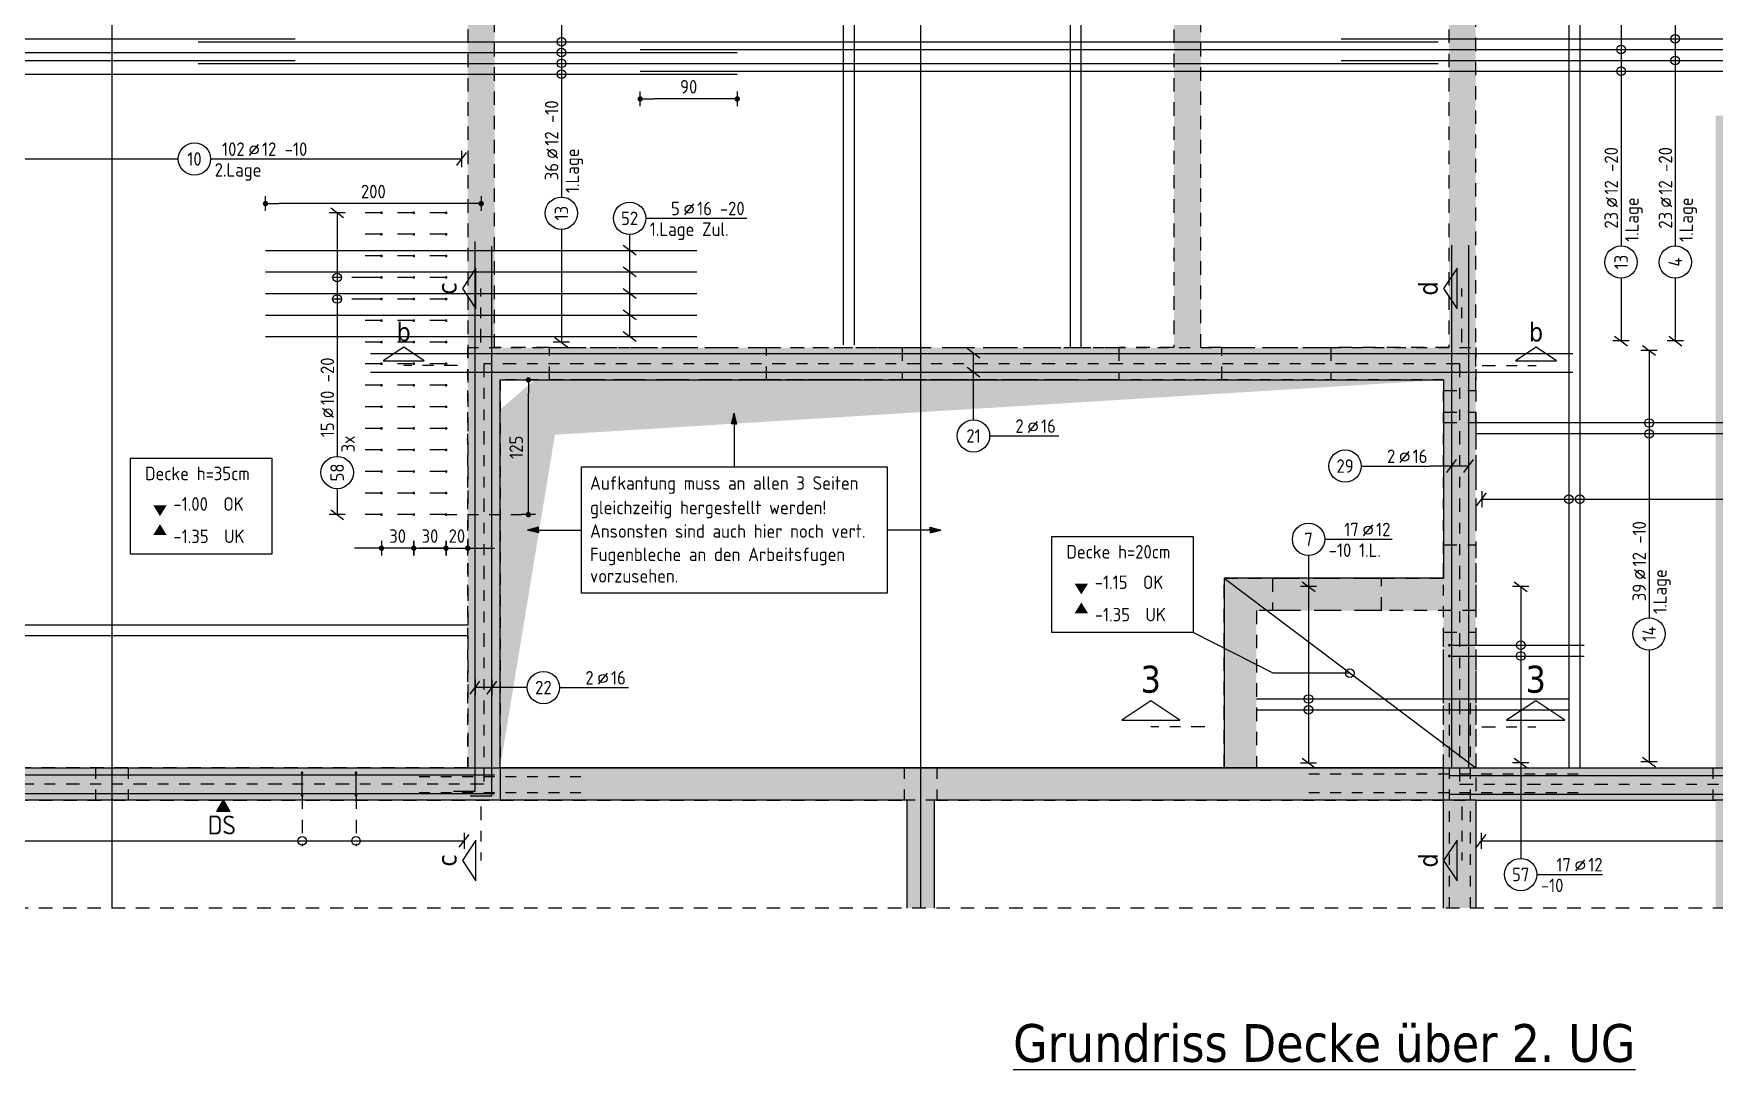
# Model space of a CAD drawing. Extents: x -14 to 117, y -15 to 42.
# Drawn here: x 12.47 to 28.06, y 23.61 to 33.22 of the extents above; entities that cross this region are included whole.
import ezdxf
from ezdxf.enums import TextEntityAlignment as Align

# ---------------------------------------------------------------- set-up
doc = ezdxf.new("R2010")
doc.units = 0
doc.header["$LTSCALE"] = 0.5
for name, pattern in [('AUSGEZOGEN', [1000.01, 1000, 0.01]), ('DASHDOTSMALL', [1.05, 0.5, -0.25, 0.05, -0.25]), ('DIVIDE2', [0.625, 0.25, -0.125, 0, -0.125, 0, -0.125]), ('DOT', [0.175, 0.05, -0.125]), ('HIDDEN', [0.375, 0.25, -0.125]), ('HIDDEN2', [0.187, 0.125, -0.062]), ('PUNKT', [0.175, 0.05, -0.125]), ('STRICHLINIE', [0.75, 0.5, -0.25]), ('STRICHPUNKT2', [0.55, 0.25, -0.125, 0.05, -0.125]), ('VERDECKT', [0.375, 0.25, -0.125])]:
    doc.linetypes.add(name, pattern=pattern)
for name, color, linetype in [('1.UG', 7, 'Continuous'), ('ACHSEN', 7, 'Continuous'), ('AFB', 7, 'Continuous'), ('AFU', 7, 'Continuous'), ('BETON', 7, 'Continuous'), ('Brüstung 1.UG', 7, 'Continuous'), ('DRUEBER', 7, 'Continuous'), ('grau_dunkel', 7, 'Continuous'), ('grau_mittel', 7, 'Continuous'), ('HILFE', 7, 'Continuous'), ('koten', 7, 'Continuous'), ('MASSE', 7, 'Continuous'), ('OBJEKT', 7, 'Continuous'), ('RND', 7, 'Continuous'), ('SCHNITTE', 7, 'Continuous'), ('TEXT', 7, 'Continuous'), ('VERDECKT', 7, 'Continuous'), ('VERDECKT2', 7, 'Continuous')]:
    doc.layers.add(name, color=color, linetype=linetype)
doc.styles.add('helv', font='tahoma.ttf')
doc.styles.add('txt', font='isocp.shx')
doc.linetypes.add('AFU_50K', pattern='A,0.15,["/",Standard,S=0.2,R=0,X=-0.01,Y=-0.1],0.07,["/",Standard,S=0.2,R=0,X=-0.01,Y=-0.1],0.15', length=0.37)
doc.linetypes.add('AFU_50L', pattern='A,0.75,["/",Standard,S=0.2,R=0,X=-0.01,Y=-0.1],0.07,["/",Standard,S=0.2,R=0,X=-0.01,Y=-0.1],0.75', length=1.57)
doc.dimstyles.new('DOT_I', dxfattribs={"dimscale": 0.5, "dimtxt": 0.25, "dimasz": 0.25, "dimexe": 0.1, "dimexo": 0.3, "dimgap": 0.1, "dimtad": 1, "dimdec": 3, "dimzin": 3, "dimtxsty": 'txt', "dimblk": 'DOT', "dimblk1": 'DOT', "dimblk2": 'DOT', "dimsah": 1, "dimcen": 0.1, "dimse1": 1, "dimse2": 1, "dimazin": 0, "dimtfac": 1, "dimtdec": 4, "dimtix": 1, "dimtmove": 2, "dimatfit": 3, "dimfxl": 0, "dimtvp": 1, "dimtolj": 1, "dimtzin": 0, "dimarcsym": 0})
pattern_1 = [(0, (-75.490723, 408.804964), (0.025, 0.05), [0, -0.05])]

# ---------------------------------------------------------------- blocks, each defined once
blk = doc.blocks.new('okrd_o')
at = {"layer": 'koten', "color": 7, "linetype": 'Continuous'}
blk.add_solid([(-0.125, 0.202), (0.125, 0.202), (0, 0)], dxfattribs=at)
at = {"layer": 'koten', "style": 'txt'}
blk.add_attdef('OKRD', (0.25, 0.1), '', height=0.25, dxfattribs=at)
blk = doc.blocks.new('okrd_u')
at = {"layer": 'koten', "color": 7, "linetype": 'Continuous'}
blk.add_solid([(-0.125, -0.202), (0.125, -0.202), (0, 0)], dxfattribs=at)
at = {"layer": 'koten', "style": 'txt'}
blk.add_attdef('OKRD', (0.25, -0.35), '', height=0.25, dxfattribs=at)
blk = doc.blocks.new('SCHN-2')
at = {"layer": 'SCHNITTE', "color": 6, "linetype": 'Continuous'}
blk.add_lwpolyline([(0.378, 0.088), (0, 0.34), (-0.378, 0.088)], close=True, dxfattribs=at)
at = {"layer": 'SCHNITTE', "color": 1, "linetype": 'DASHDOTSMALL', "style": 'helv'}
blk.add_attdef('SCHN-2', text='', height=0.35, dxfattribs=at).set_placement((0, 0.45), align=Align.CENTER)
blk = doc.blocks.new('lei_gre')
at = {"layer": 'RND', "color": 7, "linetype": 'Continuous'}
for p, q in [((-0.09, -0.12), (0.09, 0.12)), ((0, 0.15), (0, -0.15))]:
    blk.add_line(p, q, dxfattribs=at)
blk = doc.blocks.new('RND_LEI')
at = {"layer": 'RND', "color": 7, "linetype": 'Continuous'}
blk.add_line((1.022, 0.066), (1.19, 0.27), dxfattribs=at)
for centre, radius in [((0, 0), 0.3), ((1.106, 0.168), 0.075)]:
    blk.add_circle(centre, radius, dxfattribs=at)
at = {"layer": 'RND', "color": 7, "linetype": 'Continuous', "style": 'txt'}
blk.add_attdef('POSL', text='', height=0.25, dxfattribs=at).set_placement((0, 0), align=Align.MIDDLE)
blk.add_attdef('ANZ', text='', height=0.25, dxfattribs=at).set_placement((0.931, 0.057), align=Align.RIGHT)
for tag, p in [('DUM', (1.253, 0.057)), ('ABSTD', (1.674, 0.057)), ('POSTXT', (0.374, -0.327))]:
    blk.add_attdef(tag, p, '', height=0.25, dxfattribs=at)
blk = doc.blocks.new('DOT')
at = {"layer": 'MASSE', "color": 7, "linetype": 'Continuous'}
for p, q in [((0, 0), (-1, 0)), ((0, 0.54), (0, -0.54))]:
    blk.add_line(p, q, dxfattribs=at)
at = {"layer": 'MASSE', "color": 7, "linetype": 'Continuous', "const_width": 0.2}
blk.add_lwpolyline([(-0.1, 0, 1), (0.1, 0, 1)], format="xyb", close=True, dxfattribs=at)
blk = doc.blocks.new('*D43')
at = {"layer": 'Defpoints', "color": 0, "linetype": 'AUSGEZOGEN', "transparency": 16777216}
for p in [(14.619, 31.643), (14.619, 31.643), (16.619, 31.643)]:
    blk.add_point(p, dxfattribs=at)
at = {"layer": 'MASSE', "color": 0, "linetype": 'AUSGEZOGEN', "lineweight": -2, "transparency": 16777216}
blk.add_line((16.494, 31.643), (14.744, 31.643), dxfattribs=at)
at = {"layer": 'MASSE', "color": 0, "linetype": 'AUSGEZOGEN', "lineweight": -2, "transparency": 16777216, "xscale": 0.125, "yscale": 0.125, "zscale": 0.125, "rotation": 180}
blk.add_blockref('DOT', (14.619, 31.643), dxfattribs=at)
at = {"layer": 'MASSE', "color": 0, "linetype": 'AUSGEZOGEN', "lineweight": -2, "transparency": 16777216, "xscale": 0.125, "yscale": 0.125, "zscale": 0.125}
blk.add_blockref('DOT', (16.619, 31.643), dxfattribs=at)
at = {"layer": 'MASSE', "color": 0, "linetype": 'AUSGEZOGEN', "transparency": 16777216, "insert": (15.619, 31.755), "char_height": 0.125, "attachment_point": 5, "style": 'txt'}
blk.add_mtext('\\A1;200', dxfattribs=at)
blk = doc.blocks.new('*D46')
at = {"layer": 'Defpoints', "color": 0, "linetype": 'AUSGEZOGEN', "transparency": 16777216}
for p in [(18.094, 32.614), (18.094, 32.614), (18.994, 32.614)]:
    blk.add_point(p, dxfattribs=at)
at = {"layer": 'MASSE', "color": 0, "linetype": 'AUSGEZOGEN', "lineweight": -2, "transparency": 16777216}
blk.add_line((18.869, 32.614), (18.219, 32.614), dxfattribs=at)
at = {"layer": 'MASSE', "color": 0, "linetype": 'AUSGEZOGEN', "lineweight": -2, "transparency": 16777216, "xscale": 0.125, "yscale": 0.125, "zscale": 0.125, "rotation": 180}
blk.add_blockref('DOT', (18.094, 32.614), dxfattribs=at)
at = {"layer": 'MASSE', "color": 0, "linetype": 'AUSGEZOGEN', "lineweight": -2, "transparency": 16777216, "xscale": 0.125, "yscale": 0.125, "zscale": 0.125}
blk.add_blockref('DOT', (18.994, 32.614), dxfattribs=at)
at = {"layer": 'MASSE', "color": 0, "linetype": 'AUSGEZOGEN', "transparency": 16777216, "insert": (18.544, 32.727), "char_height": 0.125, "attachment_point": 5, "style": 'txt'}
blk.add_mtext('\\A1;90', dxfattribs=at)
blk = doc.blocks.new('*D53')
at = {"layer": 'Defpoints', "color": 0, "linetype": 'AUSGEZOGEN', "transparency": 16777216}
for p in [(15.694, 28.446), (15.694, 28.446), (15.994, 28.446)]:
    blk.add_point(p, dxfattribs=at)
at = {"layer": 'MASSE', "color": 0, "linetype": 'AUSGEZOGEN', "lineweight": -2, "transparency": 16777216}
for p, q in [((15.569, 28.446), (15.444, 28.446)), ((15.994, 28.446), (15.694, 28.446)), ((16.119, 28.446), (16.244, 28.446))]:
    blk.add_line(p, q, dxfattribs=at)
at = {"layer": 'MASSE', "color": 0, "linetype": 'AUSGEZOGEN', "lineweight": -2, "transparency": 16777216, "xscale": 0.125, "yscale": 0.125, "zscale": 0.125}
blk.add_blockref('DOT', (15.694, 28.446), dxfattribs=at)
at = {"layer": 'MASSE', "color": 0, "linetype": 'AUSGEZOGEN', "lineweight": -2, "transparency": 16777216, "xscale": 0.125, "yscale": 0.125, "zscale": 0.125, "rotation": 180}
blk.add_blockref('DOT', (15.994, 28.446), dxfattribs=at)
at = {"layer": 'MASSE', "color": 0, "linetype": 'AUSGEZOGEN', "transparency": 16777216, "insert": (15.844, 28.559), "char_height": 0.125, "attachment_point": 5, "style": 'txt'}
blk.add_mtext('\\A1;30', dxfattribs=at)
blk = doc.blocks.new('*D54')
at = {"layer": 'Defpoints', "color": 0, "linetype": 'AUSGEZOGEN', "transparency": 16777216}
for p in [(15.994, 28.446), (16.294, 28.446), (16.294, 28.446)]:
    blk.add_point(p, dxfattribs=at)
at = {"layer": 'MASSE', "color": 0, "linetype": 'AUSGEZOGEN', "lineweight": -2, "transparency": 16777216}
for p, q in [((15.869, 28.446), (15.744, 28.446)), ((15.994, 28.446), (16.294, 28.446)), ((16.419, 28.446), (16.544, 28.446))]:
    blk.add_line(p, q, dxfattribs=at)
at = {"layer": 'MASSE', "color": 0, "linetype": 'AUSGEZOGEN', "lineweight": -2, "transparency": 16777216, "xscale": 0.125, "yscale": 0.125, "zscale": 0.125}
blk.add_blockref('DOT', (15.994, 28.446), dxfattribs=at)
at = {"layer": 'MASSE', "color": 0, "linetype": 'AUSGEZOGEN', "lineweight": -2, "transparency": 16777216, "xscale": 0.125, "yscale": 0.125, "zscale": 0.125, "rotation": 180}
blk.add_blockref('DOT', (16.294, 28.446), dxfattribs=at)
at = {"layer": 'MASSE', "color": 0, "linetype": 'AUSGEZOGEN', "transparency": 16777216, "insert": (16.144, 28.559), "char_height": 0.125, "attachment_point": 5, "style": 'txt'}
blk.add_mtext('\\A1;30', dxfattribs=at)
blk = doc.blocks.new('*D55')
at = {"layer": 'Defpoints', "color": 0, "linetype": 'AUSGEZOGEN', "transparency": 16777216}
for p in [(16.294, 28.446), (16.494, 28.446), (16.494, 28.446)]:
    blk.add_point(p, dxfattribs=at)
at = {"layer": 'MASSE', "color": 0, "linetype": 'AUSGEZOGEN', "lineweight": -2, "transparency": 16777216}
for p, q in [((16.169, 28.446), (16.044, 28.446)), ((16.294, 28.446), (16.494, 28.446)), ((16.619, 28.446), (16.744, 28.446))]:
    blk.add_line(p, q, dxfattribs=at)
at = {"layer": 'MASSE', "color": 0, "linetype": 'AUSGEZOGEN', "lineweight": -2, "transparency": 16777216, "xscale": 0.125, "yscale": 0.125, "zscale": 0.125}
blk.add_blockref('DOT', (16.294, 28.446), dxfattribs=at)
at = {"layer": 'MASSE', "color": 0, "linetype": 'AUSGEZOGEN', "lineweight": -2, "transparency": 16777216, "xscale": 0.125, "yscale": 0.125, "zscale": 0.125, "rotation": 180}
blk.add_blockref('DOT', (16.494, 28.446), dxfattribs=at)
at = {"layer": 'MASSE', "color": 0, "linetype": 'AUSGEZOGEN', "transparency": 16777216, "insert": (16.394, 28.559), "char_height": 0.125, "attachment_point": 5, "style": 'txt'}
blk.add_mtext('\\A1;20', dxfattribs=at)
blk = doc.blocks.new('*D56')
at = {"layer": 'Defpoints', "color": 0, "linetype": 'AUSGEZOGEN', "transparency": 16777216}
for p in [(17.057, 30.008), (17.057, 30.008), (17.057, 28.758)]:
    blk.add_point(p, dxfattribs=at)
at = {"layer": 'MASSE', "color": 0, "linetype": 'AUSGEZOGEN', "lineweight": -2, "transparency": 16777216}
blk.add_line((17.057, 28.883), (17.057, 29.883), dxfattribs=at)
at = {"layer": 'MASSE', "color": 0, "linetype": 'AUSGEZOGEN', "lineweight": -2, "transparency": 16777216, "xscale": 0.125, "yscale": 0.125, "zscale": 0.125}
for p, rotation in [((17.057, 30.008), 90), ((17.057, 28.758), 270)]:
    blk.add_blockref('DOT', p, dxfattribs=dict(at, rotation=rotation))
at = {"layer": 'MASSE', "color": 0, "linetype": 'AUSGEZOGEN', "transparency": 16777216, "insert": (16.944, 29.383), "char_height": 0.125, "attachment_point": 5, "rotation": 90, "style": 'txt'}
blk.add_mtext('\\A1;125', dxfattribs=at)
blk = doc.blocks.new('SCHN-1')
at = {"layer": 'SCHNITTE', "color": 5, "linetype": 'Continuous'}
blk.add_lwpolyline([(0.54, 0.125), (0, 0.485), (-0.54, 0.125)], close=True, dxfattribs=at)
at = {"layer": 'SCHNITTE', "color": 6, "linetype": 'Continuous', "style": 'helv'}
blk.add_attdef('SCHN-1', text='', height=0.5, dxfattribs=at).set_placement((0, 0.635), align=Align.CENTER)
blk = doc.blocks.new('Pfeillinie')
at = {"layer": 'TEXT', "linetype": 'Continuous'}
blk.add_hatch(color=7, dxfattribs=at).paths.add_polyline_path([(0, 0), (-0.8, 0.2), (-0.8, 0), (-0.8, -0.2)])
at = {"layer": 'TEXT', "color": 7, "linetype": 'Continuous'}
for p, q in [((-0.8, 0), (-0.8, 0.2)), ((-0.8, 0.2), (0, 0)), ((-0.8, 0), (-0.8, -0.2)), ((-0.8, -0.2), (0, 0))]:
    blk.add_line(p, q, dxfattribs=at)

msp = doc.modelspace()

# ---------------------------------------------------------------- hatches: boundary and pattern name
at = {"layer": '1.UG', "linetype": 'DOT'}
h = msp.add_hatch(dxfattribs=at)
h.set_pattern_fill('DOTS', scale=0.8, double=1)
h.set_pattern_definition(pattern_1)
h.paths.add_polyline_path([(13.3442, 26.4081), (13.0442, 26.4081), (13.0442, 26.1081), (13.3442, 26.1081)])
h.paths.add_polyline_path([(20.5442, 26.1081), (20.8442, 26.1081), (20.8442, 26.4081), (20.5442, 26.4081)])
h.paths.add_polyline_path([(28.3442, 26.4081), (28.0442, 26.4081), (28.0442, 26.1081), (28.3442, 26.1081)])
h.paths.add_polyline_path([(9.3192, 25.1081), (9.5692, 25.1081), (9.5692, 26.4081), (3.1692, 26.4081), (3.1692, 25.1081), (3.3292, 25.1081), (3.3292, 26.1081), (6.8192, 26.1081), (6.8192, 25.1081), (7.0692, 25.1081), (7.0692, 26.1081), (9.3192, 26.1081)])
h.paths.add_polyline_path([(41.7942, 25.1081), (42.0942, 25.1081), (42.0942, 26.4081), (35.5692, 26.4081), (35.5692, 25.1081), (35.8192, 25.1081), (35.8192, 26.1081), (38.0692, 26.1081), (38.0692, 25.1081), (38.3192, 25.1081), (38.3192, 26.1081), (41.7942, 26.1081)])
at = {"layer": 'Brüstung 1.UG', "linetype": 'DOT'}
h = msp.add_hatch(dxfattribs=at)
h.set_pattern_fill('DOTS', color=102, scale=0.8, double=1)
h.set_pattern_definition(pattern_1)
h.paths.add_polyline_path([(13.0442, 26.1081), (13.0442, 26.4081), (9.5692, 26.4081), (9.5692, 26.1081)])
h.paths.add_polyline_path([(20.5442, 26.1081), (20.5442, 26.4081), (13.3442, 26.4081), (13.3442, 26.1081)])
h.paths.add_polyline_path([(28.0442, 26.1081), (28.0442, 26.4081), (20.8442, 26.4081), (20.8442, 26.1081)])
h.paths.add_polyline_path([(35.5692, 26.1081), (35.5692, 26.4081), (28.3442, 26.4081), (28.3442, 26.1081)])
at = {"layer": 'DRUEBER', "linetype": 'PUNKT'}
h = msp.add_hatch(dxfattribs=at)
h.set_pattern_fill('DOTS', color=102, scale=0.8, double=1)
h.set_pattern_definition([(0, (-75.490723, 466.314663), (0.025, 0.05), [0, -0.05])])
h.paths.add_polyline_path([(25.5442, 30.0081), (25.5442, 26.4081), (25.8442, 26.4081), (25.8442, 30.3081), (16.4942, 30.3081), (16.4942, 26.4081), (16.7942, 26.4081), (16.7942, 30.0081)])
at = {"layer": 'grau_mittel'}
h = msp.add_hatch(color=61, dxfattribs=at)
h.paths.add_polyline_path([(8.6342, 35.1331), (8.6342, 34.8331), (9.2942, 34.8331), (9.2942, 31.6231), (9.5942, 31.6231), (9.5942, 34.8331), (11.8542, 34.8331), (11.8542, 27.6931), (12.1042, 27.6931), (12.1042, 34.8331), (12.3442, 34.8331), (12.3442, 35.1331)], flags=17)
h.paths.add_polyline_path([(7.0692, 32.8181), (7.0692, 32.9131), (6.8192, 32.9131), (6.8192, 32.8181)], flags=17)
h.paths.add_polyline_path([(7.0692, 31.6831), (6.8192, 31.6831), (6.8192, 30.3181), (7.0692, 30.3181)], flags=17)
h.paths.add_polyline_path([(7.0692, 28.6131), (6.8192, 28.6131), (6.8192, 28.2181), (7.0692, 28.2181)], flags=17)
h.paths.add_polyline_path([(7.0692, 27.0081), (7.0692, 27.0831), (6.8192, 27.0831), (6.8192, 27.0081)], flags=17)
h.paths.add_polyline_path([(9.5942, 29.3931), (9.2942, 29.3931), (9.2942, 27.6931), (9.5942, 27.6931)], flags=16)
h.paths.add_polyline_path([(9.2942, 29.7931), (9.5942, 29.7931), (9.5942, 30.4881), (9.2942, 30.4881)], flags=16)
h.paths.add_polyline_path([(19.2642, 30.3081), (19.2642, 30.0081), (20.5242, 30.0081), (20.5242, 30.3081)], flags=17)
h.paths.add_polyline_path([(25.5442, 29.7081), (25.5442, 29.6131), (25.8442, 29.6131), (25.8442, 29.7081)], flags=17)
h.paths.add_polyline_path([(25.8442, 28.4781), (25.5442, 28.4781), (25.5442, 28.1681), (24.9692, 28.1681), (24.9692, 27.8681), (25.8442, 27.8681)], flags=17)
h.paths.add_polyline_path([(28.0692, 27.9931), (28.3192, 27.9931), (28.3192, 32.2081), (30.2692, 32.2081), (30.2692, 32.4581), (28.0692, 32.4581)], flags=17)
h.paths.add_polyline_path([(30.5692, 31.7581), (30.8192, 31.7581), (30.8192, 32.4581), (30.4692, 32.4581), (30.4692, 32.2081), (30.5692, 32.2081)], flags=17)
h.paths.add_polyline_path([(25.8442, 36.5531), (25.5942, 36.5531), (25.5942, 35.7331), (25.8442, 35.7331)], flags=17)
h.paths.add_polyline_path([(28.0692, 36.8581), (28.3192, 36.8581), (28.3192, 37.3081), (28.0692, 37.3081)], flags=17)
h.paths.add_polyline_path([(37.1442, 36.5181), (38.7942, 36.5181), (38.7942, 37.9081), (37.1442, 37.9081)], flags=16)
h.paths.add_polyline_path([(38.7942, 35.1331), (38.7942, 36.5181), (37.1442, 36.5181), (37.1442, 35.1331)], flags=16)
h.paths.add_polyline_path([(25.5442, 25.1081), (25.8442, 25.1081), (25.8442, 27.6681), (25.5442, 27.6681), (25.5442, 26.4081), (23.8092, 26.4081), (23.8092, 27.8681), (23.9592, 27.8681), (23.9592, 28.1681), (23.5092, 28.1681), (23.5092, 26.4081), (16.7942, 26.4081), (16.7942, 26.6531), (16.4942, 26.6531), (16.4942, 26.4081), (12.1042, 26.4081), (12.1042, 26.5581), (11.8542, 26.5581), (11.8542, 26.4081), (9.5942, 26.4081), (9.5942, 26.5581), (9.2942, 26.5581), (9.2942, 25.1081), (9.5942, 25.1081), (9.5942, 26.1081), (20.5692, 26.1081), (20.5692, 25.1081), (20.8192, 25.1081), (20.8192, 26.1081), (25.5442, 26.1081)], flags=17)
h.paths.add_polyline_path([(41.7942, 25.1081), (42.0942, 25.1081), (42.0942, 26.4081), (39.0942, 26.4081), (39.0942, 38.2081), (20.9142, 38.2081), (20.9142, 35.1331), (14.3742, 35.1331), (14.3742, 36.7931), (6.3042, 36.7931), (6.3042, 34.1931), (3.0942, 34.1931), (3.0942, 25.1081), (3.3942, 25.1081), (3.3942, 26.1081), (6.8192, 26.1081), (6.8192, 25.1081), (7.0692, 25.1081), (7.0692, 26.4081), (3.3942, 26.4081), (3.3942, 33.8931), (6.8192, 33.8931), (6.8192, 33.5831), (7.0692, 33.5831), (7.0692, 34.8331), (7.7342, 34.8331), (7.7342, 35.1331), (6.6042, 35.1331), (6.6042, 36.4931), (14.0742, 36.4931), (14.0742, 35.1331), (13.7442, 35.1331), (13.7442, 34.8331), (16.4942, 34.8331), (16.4942, 28.6631), (16.7942, 28.6631), (16.7942, 30.0081), (17.2542, 30.0081), (17.2542, 30.3081), (16.7442, 30.3081), (16.7442, 34.8331), (23.0442, 34.8331), (23.0442, 30.3081), (22.5342, 30.3081), (22.5342, 30.0081), (23.4892, 30.0081), (23.4892, 30.3081), (23.2942, 30.3081), (23.2942, 34.8331), (25.5942, 34.8331), (25.5942, 30.3081), (24.4992, 30.3081), (24.4992, 30.0081), (25.5442, 30.0081), (25.5442, 29.9081), (25.8442, 29.9081), (25.8442, 35.1331), (21.2142, 35.1331), (21.2142, 37.9081), (25.5942, 37.9081), (25.5942, 37.6881), (25.8442, 37.6881), (25.8442, 37.9081), (36.8442, 37.9081), (36.8442, 35.1331), (28.3192, 35.1331), (28.3192, 35.7231), (28.0692, 35.7231), (28.0692, 34.8331), (30.5692, 34.8331), (30.5692, 34.6481), (30.8192, 34.6481), (30.8192, 34.8331), (38.7942, 34.8331), (38.7942, 26.4081), (30.8192, 26.4081), (30.8192, 31.5581), (30.5692, 31.5581), (30.5692, 26.4081), (28.3192, 26.4081), (28.3192, 26.8581), (28.0692, 26.8581), (28.0692, 25.1081), (28.3192, 25.1081), (28.3192, 26.1081), (29.9992, 26.1081), (29.9992, 26.2081), (30.1992, 26.2081), (30.1992, 26.1081), (33.6892, 26.1081), (33.6892, 26.2081), (33.8892, 26.2081), (33.8892, 26.1081), (35.5692, 26.1081), (35.5692, 25.1081), (35.8192, 25.1081), (35.8192, 26.1081), (38.0692, 26.1081), (38.0692, 25.1081), (38.3192, 25.1081), (38.3192, 26.1081), (41.7942, 26.1081)])
h = msp.add_hatch(color=61, dxfattribs=at)
h.paths.add_polyline_path([(7.0692, 32.8181), (6.8192, 32.8181), (6.8192, 31.6831), (7.0692, 31.6831)])
h.paths.add_polyline_path([(7.0692, 30.3181), (6.8192, 30.3181), (6.8192, 29.2131), (7.0692, 29.2131)])
h.paths.add_polyline_path([(6.8192, 27.0831), (7.0692, 27.0831), (7.0692, 28.2181), (6.8192, 28.2181)])
h.paths.add_polyline_path([(9.5942, 27.6931), (9.2942, 27.6931), (9.2942, 26.5581), (9.5942, 26.5581)])
h.paths.add_polyline_path([(9.2942, 30.5556), (9.2942, 30.4881), (9.5942, 30.4881), (9.5942, 30.5556)])
h.paths.add_polyline_path([(9.2942, 31.6231), (9.2942, 31.5556), (9.5942, 31.5556), (9.5942, 31.6231)])
h.paths.add_polyline_path([(11.8542, 26.5581), (12.1042, 26.5581), (12.1042, 27.6931), (11.8542, 27.6931)])
h.paths.add_polyline_path([(16.4942, 26.6531), (16.7942, 26.6531), (16.7942, 28.6631), (16.4942, 28.6631)])
h.paths.add_polyline_path([(19.2642, 30.0081), (19.2642, 30.3081), (17.2542, 30.3081), (17.2542, 30.0081)])
h.paths.add_polyline_path([(22.5342, 30.0081), (22.5342, 30.3081), (20.5242, 30.3081), (20.5242, 30.0081)])
h.paths.add_polyline_path([(23.4892, 30.3081), (23.4892, 30.0081), (24.4992, 30.0081), (24.4992, 30.3081)])
h.paths.add_polyline_path([(25.5442, 28.4781), (25.8442, 28.4781), (25.8442, 29.6131), (25.5442, 29.6131)])
h.paths.add_polyline_path([(24.9692, 27.8681), (24.9692, 28.1681), (23.9592, 28.1681), (23.9592, 27.8681)])
h.paths.add_polyline_path([(28.3192, 27.9931), (28.0692, 27.9931), (28.0692, 26.8581), (28.3192, 26.8581)])
h.paths.add_polyline_path([(30.8192, 34.6481), (30.5692, 34.6481), (30.5692, 33.0081), (30.8192, 33.0081)])
h.paths.add_polyline_path([(28.0692, 35.7231), (28.3192, 35.7231), (28.3192, 36.8581), (28.0692, 36.8581)])
h.paths.add_polyline_path([(25.8442, 37.6881), (25.5942, 37.6881), (25.5942, 36.5531), (25.8442, 36.5531)])
h.paths.add_polyline_path([(8.6342, 34.8331), (8.6342, 35.1331), (7.7342, 35.1331), (7.7342, 34.8331)])
at = {"layer": 'HILFE', "linetype": 'AUSGEZOGEN'}
msp.add_hatch(color=7, dxfattribs=at).paths.add_polyline_path([(14.2882, 26.0042), (14.2282, 26.1081), (14.1682, 26.0042)])

# ---------------------------------------------------------------- linework, layer by layer
at = {"layer": '1.UG', "color": 7, "linetype": 'PUNKT', "lineweight": -2}
for points in [[(13.0442, 26.4081), (13.3442, 26.4081), (13.3442, 26.1081), (13.0442, 26.1081)], [(20.5442, 26.4081), (20.8442, 26.4081), (20.8442, 26.1081), (20.5442, 26.1081)], [(28.0442, 26.4081), (28.3442, 26.4081), (28.3442, 26.1081), (28.0442, 26.1081)]]:
    msp.add_lwpolyline(points, close=True, dxfattribs=at)
at = {"layer": 'ACHSEN', "color": 140, "linetype": 'AUSGEZOGEN'}
for p, q in [((13.1942, 40.2083), (13.1942, 25.1081)), ((20.6942, 40.2083), (20.6942, 25.1081)), ((1.3942, 26.4081), (43.8442, 26.4081))]:
    msp.add_line(p, q, dxfattribs=at)
at = {"layer": 'AFB', "color": 1, "linetype": 'DIVIDE2'}
for p, q in [((16.6442, 30.1581), (16.6442, 26.2581)), ((25.6942, 30.1581), (16.6442, 30.1581)), ((25.6942, 30.1581), (25.6942, 26.2581)), ((16.6442, 26.2581), (3.2442, 26.2581)), ((25.6942, 26.2581), (39.0942, 26.2581))]:
    msp.add_line(p, q, dxfattribs=at)
at = {"layer": 'AFU', "color": 8, "linetype": 'AFU_50K'}
for p, q in [((16.7942, 26.4081), (16.7942, 26.1081)), ((25.5442, 26.1081), (25.5442, 26.4081)), ((25.8442, 26.1081), (25.5442, 26.1081))]:
    msp.add_line(p, q, dxfattribs=at)
at = {"layer": 'AFU', "color": 8, "linetype": 'AFU_50L'}
msp.add_line((25.5442, 26.4081), (23.5092, 26.4081), dxfattribs=at)
at = {"layer": 'BETON', "color": 6, "linetype": 'AUSGEZOGEN'}
for p, q in [((16.7942, 26.4081), (16.7942, 30.0081)), ((16.7942, 30.0081), (25.5442, 30.0081)), ((25.5442, 30.0081), (25.5442, 28.1681)), ((25.5442, 28.1681), (23.5092, 28.1681)), ((23.5092, 28.1681), (23.5092, 26.4081)), ((23.5092, 26.4081), (16.7942, 26.4081)), ((20.5692, 26.1081), (9.5942, 26.1081)), ((20.5692, 25.1081), (20.5692, 26.1081)), ((25.5442, 26.1081), (20.8192, 26.1081)), ((20.8192, 26.1081), (20.8192, 25.1081)), ((25.5442, 25.1081), (25.5442, 26.1081)), ((25.8442, 26.1081), (28.0692, 26.1081)), ((25.8442, 26.1081), (25.8442, 25.1081))]:
    msp.add_line(p, q, dxfattribs=at)
at = {"layer": 'Brüstung 1.UG', "color": 102, "linetype": 'DOT'}
for p, q in [((9.5692, 26.4081), (13.0442, 26.4081)), ((13.3442, 26.4081), (20.5442, 26.4081)), ((20.8442, 26.4081), (28.0442, 26.4081)), ((13.0442, 26.1081), (9.5692, 26.1081)), ((20.5442, 26.1081), (13.3442, 26.1081)), ((20.8442, 26.1081), (28.0442, 26.1081))]:
    msp.add_line(p, q, dxfattribs=at)
at = {"layer": 'DRUEBER', "color": 102, "linetype": 'PUNKT'}
for p, q in [((16.4942, 26.4081), (16.4942, 30.3081)), ((16.4942, 30.3081), (25.8442, 30.3081)), ((25.8442, 30.3081), (25.8442, 26.4081)), ((25.5442, 30.0081), (16.7942, 30.0081)), ((16.7942, 30.0081), (16.7942, 26.4081)), ((25.5442, 26.4081), (25.5442, 30.0081))]:
    msp.add_line(p, q, dxfattribs=at)
at = {"layer": 'grau_dunkel', "color": 21}
msp.add_lwpolyline([(16.7942, 26.4081, 0, 0.587, 0), (17.0867, 29.9842, 0, 0, 0), (16.8025, 29.7384, 0.5398, 0, 0), (25.5442, 30.0081, 0, 0, 0)], format="xyseb", dxfattribs=at)
at = {"layer": 'HILFE', "color": 102, "linetype": 'DOT'}
msp.add_line((16.2942, 28.7581), (17.0568, 28.7581), dxfattribs=at)
at = {"layer": 'HILFE', "color": 102, "linetype": 'AUSGEZOGEN'}
msp.add_line((23.5092, 28.1681), (25.8442, 26.4081), dxfattribs=at)
at = {"layer": 'HILFE', "color": 102, "linetype": 'HIDDEN'}
msp.add_line((43.4673, 25.1081), (2.2442, 25.1081), dxfattribs=at)
at = {"layer": 'HILFE', "color": 102, "linetype": 'AUSGEZOGEN'}
msp.add_lwpolyline([(17.5482, 29.2011), (20.3855, 29.2011), (20.3855, 28.0295), (17.5482, 28.0295)], close=True, dxfattribs=at)
at = {"layer": 'HILFE', "color": 7, "linetype": 'AUSGEZOGEN'}
msp.add_lwpolyline([(14.2882, 26.0042), (14.1682, 26.0042), (14.2282, 26.1081)], close=True, dxfattribs=at)
at = {"layer": 'OBJEKT', "color": 7, "linetype": 'HIDDEN2'}
for p, q in [((25.5442, 26.4081), (25.5442, 28.1681)), ((3.0942, 26.4081), (16.7942, 26.4081)), ((25.5442, 26.4081), (39.0942, 26.4081))]:
    msp.add_line(p, q, dxfattribs=at)
at = {"layer": 'OBJEKT', "color": 1, "linetype": 'AUSGEZOGEN'}
for p, q in [((23.9658, 27.2881), (23.2229, 27.6649)), ((24.6767, 27.2881), (23.9658, 27.2881))]:
    msp.add_line(p, q, dxfattribs=at)
for points in [[(13.3659, 29.2804), (14.6777, 29.2804), (14.6777, 28.3912), (13.3659, 28.3912)], [(21.9111, 28.5541), (23.2229, 28.5541), (23.2229, 27.6649), (21.9111, 27.6649)]]:
    msp.add_lwpolyline(points, close=True, dxfattribs=at)
msp.add_circle((24.6767, 27.2881), 0.04, dxfattribs=at)
at = {"layer": 'RND', "color": 7, "linetype": 'AUSGEZOGEN'}
for p, q in [((27.191, 34.8092), (27.191, 31.2506)), ((27.6938, 34.8064), (27.6938, 31.2506)), ((17.3631, 33.8475), (17.3631, 31.704)), ((6.3873, 32.057), (13.8102, 32.057)), ((14.1102, 32.057), (16.4377, 32.057)), ((15.2835, 31.5581), (15.2835, 29.2985)), ((18.1459, 31.5067), (19.0838, 31.5067)), ((17.3631, 31.404), (17.3631, 30.357)), ((27.191, 30.9506), (27.191, 30.3692)), ((27.6938, 30.9506), (27.6938, 30.3699)), ((27.4506, 30.2814), (27.4506, 27.8012)), ((21.3352, 29.4882), (21.9752, 29.4882)), ((24.7817, 29.2083), (25.4217, 29.2083)), ((15.2835, 28.9985), (15.2835, 28.7581)), ((25.8994, 28.9013), (32.5895, 28.9013)), ((24.4427, 28.5292), (25.0683, 28.5292)), ((24.2927, 28.3792), (24.2927, 28.0911)), ((24.2927, 28.0911), (24.2927, 26.4531)), ((26.2604, 28.0903), (26.2604, 26.4554)), ((27.4506, 27.5012), (27.4506, 26.4644)), ((17.3465, 27.1537), (17.9865, 27.1537)), ((26.2604, 26.4554), (26.2604, 25.5695)), ((7.7937, 25.7323), (16.4614, 25.7323)), ((25.8947, 25.7323), (30.6858, 25.7323)), ((26.4104, 25.4195), (27.0199, 25.4195))]:
    msp.add_line(p, q, dxfattribs=at)
at = {"layer": 'RND', "color": 102, "linetype": 'AUSGEZOGEN'}
for p, q in [((17.9959, 31.3567), (17.9959, 30.4088)), ((21.1852, 29.6382), (21.1852, 30.2531)), ((25.7765, 29.2083), (25.4217, 29.2083)), ((17.0465, 27.1537), (16.5619, 27.1537))]:
    msp.add_line(p, q, dxfattribs=at)
at = {"layer": 'RND', "color": 102, "linetype": 'VERDECKT'}
for p, q in [((15.5442, 30.9581), (15.2335, 30.9581)), ((15.5442, 30.7581), (15.2335, 30.7581)), ((14.9583, 26.1531), (14.9583, 25.6823)), ((15.4583, 26.1531), (15.4583, 25.6823))]:
    msp.add_line(p, q, dxfattribs=at)
at = {"layer": 'RND', "color": 1, "linetype": 'AUSGEZOGEN'}
for points in [[(22.0811, 37.9081), (22.0811, 30.3081)], [(22.1811, 37.9081), (22.1811, 30.3081)], [(26.7076, 37.9081), (26.7076, 26.4081)], [(26.8076, 37.9081), (26.8076, 26.4081)], [(19.977, 34.8331), (19.977, 30.3331)], [(20.077, 34.8331), (20.077, 30.3331)], [(3.3942, 33.1715), (14.8942, 33.1715)], [(13.9942, 33.1441), (25.4942, 33.1441)], [(18.0942, 33.0715), (29.5942, 33.0715)], [(24.5942, 33.1715), (29.5942, 33.1715)], [(3.3942, 32.9715), (14.8942, 32.9715)], [(7.4942, 33.0441), (18.9942, 33.0441)], [(13.9942, 32.9441), (25.4942, 32.9441)], [(24.5942, 32.9715), (29.5942, 32.9715)], [(7.4942, 32.8441), (18.9942, 32.8441)], [(18.0942, 32.8715), (29.5942, 32.8715)], [(15.6942, 31.5581), (15.5442, 31.5581)], [(15.9942, 31.5581), (15.8442, 31.5581)], [(16.2942, 31.5581), (16.1442, 31.5581)], [(15.6942, 31.3581), (15.5442, 31.3581)], [(15.9942, 31.3581), (15.8442, 31.3581)], [(16.2942, 31.3581), (16.1442, 31.3581)], [(14.6192, 31.2088), (18.6192, 31.2088)], [(16.3619, 26.1924), (16.5619, 26.1924), (16.5619, 31.2924)], [(16.5184, 26.1488), (16.7184, 26.1488), (16.7184, 31.2488)], [(25.62, 31.2581), (25.62, 26.4081)], [(25.7765, 31.2581), (25.7765, 26.4081)], [(15.6942, 31.1581), (15.5442, 31.1581)], [(15.9942, 31.1581), (15.8442, 31.1581)], [(16.2942, 31.1581), (16.1442, 31.1581)], [(14.6192, 31.0088), (18.6192, 31.0088)], [(15.6942, 30.9581), (15.5442, 30.9581)], [(15.9942, 30.9581), (15.8442, 30.9581)], [(16.2942, 30.9581), (16.1442, 30.9581)], [(14.6192, 30.8088), (18.6192, 30.8088)], [(15.6942, 30.7581), (15.5442, 30.7581)], [(15.9942, 30.7581), (15.8442, 30.7581)], [(16.2942, 30.7581), (16.1442, 30.7581)], [(14.6192, 30.6088), (18.6192, 30.6088)], [(15.6942, 30.5581), (15.5442, 30.5581)], [(15.9942, 30.5581), (15.8442, 30.5581)], [(16.2942, 30.5581), (16.1442, 30.5581)], [(14.6192, 30.4088), (18.6192, 30.4088)], [(15.6942, 30.3581), (15.5442, 30.3581)], [(15.5942, 30.2531), (26.7442, 30.2531)], [(15.9942, 30.3581), (15.8442, 30.3581)], [(16.2942, 30.3581), (16.1442, 30.3581)], [(15.6942, 30.1581), (15.5442, 30.1581)], [(15.9942, 30.1581), (15.8442, 30.1581)], [(16.2942, 30.1581), (16.1442, 30.1581)], [(15.6942, 29.9581), (15.5442, 29.9581)], [(15.5942, 30.079), (26.7442, 30.079)], [(15.9942, 29.9581), (15.8442, 29.9581)], [(16.2942, 29.9581), (16.1442, 29.9581)], [(15.6942, 29.7581), (15.5442, 29.7581)], [(15.9942, 29.7581), (15.8442, 29.7581)], [(16.2942, 29.7581), (16.1442, 29.7581)], [(15.6942, 29.5581), (15.5442, 29.5581)], [(15.9942, 29.5581), (15.8442, 29.5581)], [(16.2942, 29.5581), (16.1442, 29.5581)], [(29.6442, 29.6081), (25.8442, 29.6081)], [(29.6442, 29.5081), (25.8442, 29.5081)], [(15.6942, 29.3581), (15.5442, 29.3581)], [(15.9942, 29.3581), (15.8442, 29.3581)], [(16.2942, 29.3581), (16.1442, 29.3581)], [(15.6942, 29.1581), (15.5442, 29.1581)], [(15.9942, 29.1581), (15.8442, 29.1581)], [(16.2942, 29.1581), (16.1442, 29.1581)], [(15.6942, 28.9581), (15.5442, 28.9581)], [(15.9942, 28.9581), (15.8442, 28.9581)], [(16.2942, 28.9581), (16.1442, 28.9581)], [(15.6942, 28.7581), (15.5442, 28.7581)], [(15.9942, 28.7581), (15.8442, 28.7581)], [(16.2942, 28.7581), (16.1442, 28.7581)], [(3.3942, 27.737), (16.4942, 27.737)], [(3.3942, 27.637), (16.4942, 27.637)], [(25.5992, 27.5465), (26.8492, 27.5465)], [(25.5992, 27.4465), (26.8492, 27.4465)], [(23.8092, 27.0478), (26.7092, 27.0478)], [(23.8092, 26.9478), (26.7092, 26.9478)], [(14.9583, 26.1531), (14.9583, 26.3631)], [(15.4583, 26.1531), (15.4583, 26.3631)], [(3.1442, 26.3442), (16.7442, 26.3442)], [(25.5942, 26.3395), (39.1942, 26.3395)], [(3.1442, 26.1707), (16.7442, 26.1707)], [(25.5942, 26.1658), (29.9442, 26.1658)]]:
    msp.add_lwpolyline(points, dxfattribs=at)
at = {"layer": 'RND', "color": 7, "linetype": 'AUSGEZOGEN', "const_width": 0.0125}
for points in [[(15.7005, 31.5581, 1), (15.688, 31.5581, 1)], [(16.0005, 31.5581, 1), (15.988, 31.5581, 1)], [(16.3005, 31.5581, 1), (16.288, 31.5581, 1)], [(15.7005, 31.3581, 1), (15.688, 31.3581, 1)], [(16.0005, 31.3581, 1), (15.988, 31.3581, 1)], [(16.3005, 31.3581, 1), (16.288, 31.3581, 1)], [(15.7005, 31.1581, 1), (15.688, 31.1581, 1)], [(16.0005, 31.1581, 1), (15.988, 31.1581, 1)], [(16.3005, 31.1581, 1), (16.288, 31.1581, 1)], [(15.7005, 30.9581, 1), (15.688, 30.9581, 1)], [(16.0005, 30.9581, 1), (15.988, 30.9581, 1)], [(16.3005, 30.9581, 1), (16.288, 30.9581, 1)], [(15.7005, 30.7581, 1), (15.688, 30.7581, 1)], [(16.0005, 30.7581, 1), (15.988, 30.7581, 1)], [(16.3005, 30.7581, 1), (16.288, 30.7581, 1)], [(15.7005, 30.5581, 1), (15.688, 30.5581, 1)], [(16.0005, 30.5581, 1), (15.988, 30.5581, 1)], [(16.3005, 30.5581, 1), (16.288, 30.5581, 1)], [(15.7005, 30.3581, 1), (15.688, 30.3581, 1)], [(16.0005, 30.3581, 1), (15.988, 30.3581, 1)], [(16.3005, 30.3581, 1), (16.288, 30.3581, 1)], [(15.7005, 30.1581, 1), (15.688, 30.1581, 1)], [(16.0005, 30.1581, 1), (15.988, 30.1581, 1)], [(16.3005, 30.1581, 1), (16.288, 30.1581, 1)], [(15.7005, 29.9581, 1), (15.688, 29.9581, 1)], [(16.0005, 29.9581, 1), (15.988, 29.9581, 1)], [(16.3005, 29.9581, 1), (16.288, 29.9581, 1)], [(15.7005, 29.7581, 1), (15.688, 29.7581, 1)], [(16.0005, 29.7581, 1), (15.988, 29.7581, 1)], [(16.3005, 29.7581, 1), (16.288, 29.7581, 1)], [(15.7005, 29.5581, 1), (15.688, 29.5581, 1)], [(16.0005, 29.5581, 1), (15.988, 29.5581, 1)], [(16.3005, 29.5581, 1), (16.288, 29.5581, 1)], [(15.7005, 29.3581, 1), (15.688, 29.3581, 1)], [(16.0005, 29.3581, 1), (15.988, 29.3581, 1)], [(16.3005, 29.3581, 1), (16.288, 29.3581, 1)], [(15.7005, 29.1581, 1), (15.688, 29.1581, 1)], [(16.0005, 29.1581, 1), (15.988, 29.1581, 1)], [(16.3005, 29.1581, 1), (16.288, 29.1581, 1)], [(15.7005, 28.9581, 1), (15.688, 28.9581, 1)], [(16.0005, 28.9581, 1), (15.988, 28.9581, 1)], [(16.3005, 28.9581, 1), (16.288, 28.9581, 1)], [(15.7005, 28.7581, 1), (15.688, 28.7581, 1)], [(16.0005, 28.7581, 1), (15.988, 28.7581, 1)], [(16.3005, 28.7581, 1), (16.288, 28.7581, 1)], [(25.5992, 27.5403, -1), (25.5992, 27.5528, -1)], [(25.5992, 27.4403, -1), (25.5992, 27.4528, -1)], [(14.952, 26.3631, 1), (14.9645, 26.3631, 1)], [(15.452, 26.3631, 1), (15.4645, 26.3631, 1)], [(14.952, 26.1531, 1), (14.9645, 26.1531, 1)], [(15.452, 26.1531, 1), (15.4645, 26.1531, 1)]]:
    msp.add_lwpolyline(points, format="xyb", close=True, dxfattribs=at)
at = {"layer": 'RND', "color": 102, "linetype": 'AUSGEZOGEN'}
for points in [[(18.9668, 29.6989), (18.9668, 29.2011)], [(17.0503, 28.6153), (17.5482, 28.6153)], [(20.8834, 28.6153), (20.3855, 28.6153)]]:
    msp.add_lwpolyline(points, dxfattribs=at)
at = {"layer": 'RND', "color": 1, "linetype": 'HIDDEN2'}
for points in [[(25.6004, 25.1081), (25.6004, 27.0081)], [(25.7945, 25.1081), (25.7945, 27.0081)], [(24.2942, 26.3532), (26.7942, 26.3532)], [(16.0442, 26.33), (17.5442, 26.33)], [(16.0442, 26.1818), (17.5442, 26.1818)], [(24.2942, 26.1801), (26.7942, 26.1801)]]:
    msp.add_lwpolyline(points, dxfattribs=at)
at = {"layer": 'RND', "color": 7, "linetype": 'AUSGEZOGEN'}
for centre in [(27.6938, 33.1715), (17.3631, 33.1441), (17.3631, 33.0441), (27.191, 33.0715), (17.3631, 32.9441), (27.191, 32.8715), (27.6938, 32.9715), (17.3631, 32.8441), (15.2835, 30.9581), (15.2835, 30.7581), (27.4506, 29.6081), (27.4506, 29.5081), (26.7076, 28.9013), (26.8076, 28.9013), (26.2604, 27.5465), (26.2604, 27.4465), (24.2927, 27.0478), (24.2927, 26.9478), (14.9583, 25.7323), (15.4583, 25.7323)]:
    msp.add_circle(centre, 0.04, dxfattribs=at)
at = {"layer": 'SCHNITTE', "color": 6, "linetype": 'STRICHPUNKT2'}
for p, q in [((16.6148, 30.3558), (16.6148, 30.8558)), ((25.7141, 30.3558), (25.7141, 30.8558)), ((16.4006, 30.1402), (15.9006, 30.1402)), ((25.9024, 30.1402), (26.4024, 30.1402)), ((16.6148, 26.0503), (16.6148, 25.5503)), ((25.7141, 26.0503), (25.7141, 25.5503))]:
    msp.add_line(p, q, dxfattribs=at)
at = {"layer": 'SCHNITTE', "color": 5, "linetype": 'STRICHPUNKT2'}
for p, q in [((23.3298, 26.7888), (22.8298, 26.7888)), ((25.9001, 26.7888), (26.4001, 26.7888))]:
    msp.add_line(p, q, dxfattribs=at)
at = {"layer": 'VERDECKT', "color": 7, "linetype": 'VERDECKT', "lineweight": -2}
for p, q in [((25.8442, 29.9081), (25.8442, 35.1331)), ((16.4942, 34.8331), (16.4942, 26.4081)), ((16.7442, 30.3081), (16.7442, 34.8331)), ((23.0442, 34.8331), (23.0442, 30.3081)), ((23.2942, 30.3081), (23.2942, 34.8331)), ((25.5942, 34.8331), (25.5942, 30.3081)), ((17.2542, 30.3081), (16.7442, 30.3081)), ((17.2542, 30.0081), (17.2542, 30.3081)), ((19.2642, 30.3081), (20.5242, 30.3081)), ((19.2642, 30.0081), (19.2642, 30.3081)), ((20.5242, 30.3081), (20.5242, 30.0081)), ((23.0442, 30.3081), (22.5342, 30.3081)), ((22.5342, 30.3081), (22.5342, 30.0081)), ((23.4892, 30.3081), (23.2942, 30.3081)), ((23.4892, 30.0081), (23.4892, 30.3081)), ((25.5942, 30.3081), (24.4992, 30.3081)), ((24.4992, 30.3081), (24.4992, 30.0081)), ((16.7942, 30.0081), (17.2542, 30.0081)), ((16.7942, 26.4081), (16.7942, 30.0081)), ((20.5242, 30.0081), (19.2642, 30.0081)), ((22.5342, 30.0081), (23.4892, 30.0081)), ((24.4992, 30.0081), (25.5442, 30.0081)), ((25.5442, 30.0081), (25.5442, 29.9081)), ((25.5442, 29.7081), (25.5442, 29.6131)), ((25.8442, 29.6131), (25.8442, 29.7081)), ((25.5442, 29.6131), (25.8442, 29.6131)), ((25.5442, 28.1681), (25.5442, 28.4781)), ((25.5442, 28.4781), (25.8442, 28.4781)), ((25.8442, 28.4781), (25.8442, 27.8681)), ((23.5092, 26.4081), (23.5092, 28.1681)), ((23.5092, 28.1681), (23.9592, 28.1681)), ((23.9592, 28.1681), (23.9592, 27.8681)), ((24.9692, 27.8681), (24.9692, 28.1681)), ((24.9692, 28.1681), (25.5442, 28.1681)), ((23.9592, 27.8681), (23.8092, 27.8681)), ((23.8092, 27.8681), (23.8092, 26.4081)), ((25.8442, 27.8681), (24.9692, 27.8681)), ((25.5442, 26.4081), (25.5442, 27.6681)), ((25.8442, 27.6681), (25.8442, 25.1081)), ((16.4942, 26.4081), (12.1042, 26.4081)), ((23.5092, 26.4081), (16.7942, 26.4081)), ((23.8092, 26.4081), (25.5442, 26.4081)), ((9.5942, 26.1081), (20.5692, 26.1081)), ((20.5692, 25.1081), (20.5692, 26.1081)), ((25.5442, 26.1081), (20.8192, 26.1081)), ((20.8192, 26.1081), (20.8192, 25.1081)), ((25.5442, 25.1081), (25.5442, 26.1081))]:
    msp.add_line(p, q, dxfattribs=at)
at = {"layer": 'VERDECKT', "color": 7, "linetype": 'VERDECKT'}
for p, q in [((25.5442, 29.9081), (25.8442, 29.9081)), ((25.5442, 29.7081), (25.8442, 29.7081)), ((25.5442, 27.6681), (25.8442, 27.6681))]:
    msp.add_line(p, q, dxfattribs=at)
at = {"layer": 'VERDECKT2', "color": 7, "linetype": 'STRICHLINIE'}
for p, q in [((17.2542, 30.3081), (19.2642, 30.3081)), ((20.5242, 30.3081), (22.5342, 30.3081)), ((23.4892, 30.3081), (24.4992, 30.3081)), ((19.2642, 30.0081), (17.2542, 30.0081)), ((22.5342, 30.0081), (20.5242, 30.0081)), ((23.4892, 30.0081), (24.4992, 30.0081)), ((25.5442, 29.6131), (25.5442, 28.4781)), ((25.8442, 29.6131), (25.8442, 28.4781)), ((23.9592, 28.1681), (24.9692, 28.1681)), ((24.9692, 27.8681), (23.9592, 27.8681))]:
    msp.add_line(p, q, dxfattribs=at)

# ---------------------------------------------------------------- block references
at = {"layer": 'koten', "color": 6, "linetype": 'AUSGEZOGEN', "xscale": 0.5, "yscale": 0.5, "zscale": 0.5}
for name, p, values in [('okrd_o', (13.6401, 28.7442), {'OKRD': '-1.00  OK'}), ('okrd_u', (13.6401, 28.6692), {'OKRD': '-1.35  UK'}), ('okrd_o', (22.1853, 28.0179), {'OKRD': '-1.15  OK'}), ('okrd_u', (22.1853, 27.9429), {'OKRD': '-1.35  UK'})]:
    msp.add_blockref(name, p, dxfattribs=at).add_auto_attribs(values)
at = {"layer": 'RND', "color": 7, "linetype": 'AUSGEZOGEN', "xscale": 0.5, "yscale": 0.5, "zscale": 0.5, "rotation": 90}
for p, values in [((17.3631, 31.554), {'POSL': '13', 'DUM': '12', 'ANZ': '36', 'ABSTD': '-10', 'POSTXT': '1.Lage'}), ((27.191, 31.1006), {'POSL': '13', 'DUM': '12', 'ANZ': '23', 'ABSTD': '-20', 'POSTXT': '1.Lage'}), ((27.6938, 31.1006), {'POSL': '4', 'DUM': '12', 'ANZ': '23', 'ABSTD': '-20', 'POSTXT': '1.Lage'}), ((15.2835, 29.1485), {'POSL': '58', 'DUM': '10', 'ANZ': '15', 'ABSTD': '-20', 'POSTXT': '3x'}), ((27.4506, 27.6512), {'POSL': '14', 'DUM': '12', 'ANZ': '39', 'ABSTD': '-10', 'POSTXT': '1.Lage'})]:
    msp.add_blockref('RND_LEI', p, dxfattribs=at).add_auto_attribs(values)
at = {"layer": 'RND', "color": 7, "linetype": 'AUSGEZOGEN', "xscale": 0.5, "yscale": 0.5, "zscale": 0.5}
for p, values in [((13.9602, 32.057), {'POSL': '10', 'DUM': '12', 'ANZ': '102', 'ABSTD': '-10', 'POSTXT': '2.Lage'}), ((17.9959, 31.5067), {'POSL': '52', 'DUM': '16', 'ANZ': '5', 'ABSTD': '-20', 'POSTXT': '1.Lage Zul.'}), ((21.1852, 29.4882), {'POSL': '21', 'DUM': '16', 'ANZ': '2'}), ((24.6317, 29.2083), {'POSL': '29', 'DUM': '16', 'ANZ': '2'}), ((24.2927, 28.5292), {'POSL': '7', 'DUM': '12', 'ANZ': '17', 'POSTXT': '-10 1.L.'}), ((17.1965, 27.1537), {'POSL': '22', 'DUM': '16', 'ANZ': '2'}), ((26.2604, 25.4195), {'POSL': '57', 'DUM': '12', 'ANZ': '17', 'POSTXT': '-10'})]:
    msp.add_blockref('RND_LEI', p, dxfattribs=at).add_auto_attribs(values)
for p in [(16.4377, 32.057), (25.62, 29.2083), (25.7765, 29.2083), (25.8994, 28.9013), (16.5619, 27.1537), (16.7184, 27.1537), (16.4614, 25.7323), (25.8947, 25.7323)]:
    msp.add_blockref('lei_gre', p, dxfattribs=at)
for p, rotation in [((15.2835, 31.5581), 270), ((17.9959, 31.2088), 90), ((17.9959, 31.0088), 90), ((17.9959, 30.8088), 90), ((17.9959, 30.6088), 90), ((17.3631, 30.357), 270), ((17.9959, 30.4088), 90), ((27.191, 30.3692), 270), ((27.6938, 30.3699), 270), ((21.1852, 30.2531), 90), ((27.4506, 30.2814), 270), ((21.1852, 30.079), 90), ((15.2835, 28.7581), 270), ((24.2927, 28.0911), 270), ((26.2604, 28.0903), 270), ((27.4506, 26.4644), 270), ((24.2927, 26.4531), 270), ((26.2604, 26.4554), 270)]:
    msp.add_blockref('lei_gre', p, dxfattribs=dict(at, rotation=rotation))
at = {"layer": 'RND', "color": 102, "linetype": 'AUSGEZOGEN', "yscale": 0.125, "zscale": 0.125}
for p, xscale, rotation in [((18.9668, 29.6989), -0.125, 270), ((17.0503, 28.6153), 0.125, 180), ((20.8834, 28.6153), -0.125, 180)]:
    msp.add_blockref('Pfeillinie', p, dxfattribs=dict(at, xscale=xscale, rotation=rotation))
at = {"layer": 'SCHNITTE', "color": 6, "linetype": 'STRICHPUNKT2', "xscale": 0.5, "yscale": 0.5, "zscale": 0.5, "rotation": 90}
for p, values in [((16.6148, 30.8558), {'SCHN-2': 'c'}), ((25.7141, 30.8558), {'SCHN-2': 'd'}), ((16.6148, 25.5503), {'SCHN-2': 'c'}), ((25.7141, 25.5503), {'SCHN-2': 'd'})]:
    msp.add_blockref('SCHN-2', p, dxfattribs=at).add_auto_attribs(values)
at = {"layer": 'SCHNITTE', "color": 6, "linetype": 'STRICHPUNKT2', "xscale": 0.5, "yscale": 0.5, "zscale": 0.5}
for p in [(15.9006, 30.1402), (26.4024, 30.1402)]:
    msp.add_blockref('SCHN-2', p, dxfattribs=at).add_auto_attribs({'SCHN-2': 'b'})
at = {"layer": 'SCHNITTE', "color": 5, "linetype": 'STRICHPUNKT2', "xscale": 0.5, "yscale": 0.5, "zscale": 0.5}
for p in [(22.8298, 26.7888), (26.4001, 26.7888)]:
    msp.add_blockref('SCHN-1', p, dxfattribs=at).add_auto_attribs({'SCHN-1': '3'})

# ---------------------------------------------------------------- texts
at = {"layer": 'TEXT', "color": 1, "linetype": 'AUSGEZOGEN', "style": 'txt'}
for s, p in [('Decke h=35cm', (13.502, 29.0772)), ('Decke h=20cm', (22.0472, 28.3509))]:
    msp.add_text(s, height=0.125, dxfattribs=at).set_placement(p)
at = {"layer": 'TEXT', "color": 7, "linetype": 'AFU_50K', "style": 'txt'}
for s, p in [('Aufkantung muss an allen 3 Seiten', (17.6286, 28.9888)), ('gleichzeitig hergestellt werden!', (17.6286, 28.7619)), ('Ansonsten sind auch hier noch vert. ', (17.6286, 28.5429)), ('Fugenbleche an den Arbeitsfugen', (17.6286, 28.3266)), ('vorzusehen.', (17.6286, 28.1277))]:
    msp.add_text(s, height=0.125, dxfattribs=at).set_placement(p)
at = {"layer": 'TEXT', "color": 1, "linetype": 'AUSGEZOGEN', "style": 'txt'}
msp.add_text('DS', height=0.175, rotation=0, dxfattribs=at).set_placement((14.0841, 25.7912))
at = {"layer": 'TEXT', "color": 5, "linetype": 'AUSGEZOGEN', "style": 'helv'}
msp.add_text('%%UGrundriss Decke über 2. UG', height=0.35, dxfattribs=at).set_placement((21.5533, 23.682))

# ---------------------------------------------------------------- dimensions: what is measured, and where the dimension line sits
at = {"layer": 'MASSE', "color": 7, "linetype": 'AUSGEZOGEN'}
for base, p1, p2, picture, middle in [((18.0942, 32.6142), (18.9942, 32.6142), (18.0942, 32.6142), '*D46', (18.5442, 32.7267)), ((14.6192, 31.6427), (16.6192, 31.6427), (14.6192, 31.6427), '*D43', (15.6192, 31.7553)), ((15.6942, 28.4463), (15.9942, 28.4463), (15.6942, 28.4463), '*D53', (15.8442, 28.5588)), ((16.2942, 28.4463), (15.9942, 28.4463), (16.2942, 28.4463), '*D54', (16.1442, 28.5588)), ((16.4942, 28.4463), (16.2942, 28.4463), (16.4942, 28.4463), '*D55', (16.3942, 28.5588))]:
    dim = msp.add_linear_dim(base=base, p1=p1, p2=p2, dimstyle='DOT_I', override={"dimdec": 0, "dimlfac": 100}, dxfattribs=at)
    dim.commit()
    dim.dimension.update_dxf_attribs({"geometry": picture, "text_midpoint": middle})
dim = msp.add_linear_dim(base=(17.0568, 30.0081), p1=(17.0568, 28.7581), p2=(17.0568, 30.0081), angle=90, dimstyle='DOT_I', override={"dimdec": 0, "dimlfac": 100}, dxfattribs=at)
dim.commit()
dim.dimension.update_dxf_attribs({"geometry": '*D56', "text_midpoint": (16.9443, 29.3831)})

doc.saveas('drawing.dxf')
